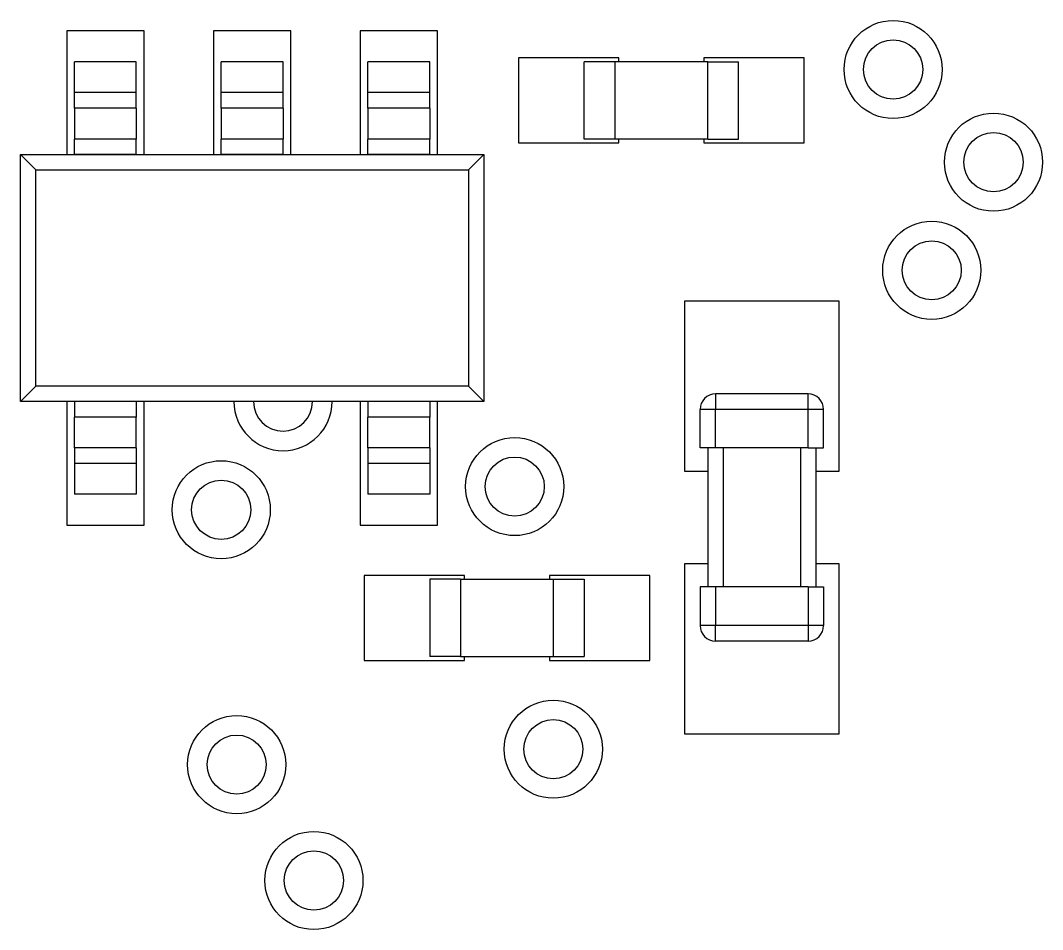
# Model space of a CAD drawing. Extents: x 68 to 194, y 85 to 140.
# Drawn here: x 92.28 to 98.9, y 101.58 to 107.47 of the extents above; entities that cross this region are included whole.
import ezdxf

# ---------------------------------------------------------------- set-up
doc = ezdxf.new("R2010")
doc.units = 0
doc.layers.add('View004', color=7, linetype='CONTINUOUS')

msp = doc.modelspace()

# ---------------------------------------------------------------- linework, layer by layer
at = {"layer": 'View004'}
for p, q in [((92.5833, 107.4), (92.5833, 106.6)), ((93.0833, 107.4), (92.5833, 107.4)), ((92.5833, 107.4), (92.5833, 106.6)), ((93.0833, 107.4), (92.5833, 107.4)), ((93.0833, 106.6), (93.0833, 107.4)), ((93.0833, 106.6), (93.0833, 107.4)), ((93.5333, 107.4), (93.5333, 106.6)), ((94.0333, 107.4), (93.5333, 107.4)), ((93.5333, 107.4), (93.5333, 106.6)), ((94.0333, 107.4), (93.5333, 107.4)), ((94.0333, 106.6), (94.0333, 107.4)), ((94.0333, 106.6), (94.0333, 107.4)), ((94.4833, 107.4), (94.4833, 106.6)), ((94.9833, 107.4), (94.4833, 107.4)), ((94.4833, 107.4), (94.4833, 106.6)), ((94.9833, 107.4), (94.4833, 107.4)), ((94.9833, 106.6), (94.9833, 107.4)), ((94.9833, 106.6), (94.9833, 107.4)), ((96.1583, 107.225), (95.5083, 107.225)), ((95.5083, 107.225), (95.5083, 106.675)), ((96.1583, 107.225), (95.5083, 107.225)), ((95.5083, 107.225), (95.5083, 106.675)), ((96.1583, 107.2), (96.1583, 107.225)), ((96.1583, 107.2), (96.1583, 107.225)), ((97.3583, 107.225), (96.7083, 107.225)), ((96.7083, 107.225), (96.7083, 107.2)), ((97.3583, 107.225), (96.7083, 107.225)), ((96.7083, 107.225), (96.7083, 107.2)), ((97.3583, 106.675), (97.3583, 107.225)), ((97.3583, 106.675), (97.3583, 107.225)), ((92.6333, 107), (92.6333, 107.2)), ((93.0333, 107.2), (92.6333, 107.2)), ((92.6333, 107), (92.6333, 107.2)), ((93.0333, 107.2), (92.6333, 107.2)), ((93.0333, 107), (93.0333, 107.2)), ((93.0333, 107), (93.0333, 107.2)), ((93.5833, 107), (93.5833, 107.2)), ((93.9833, 107.2), (93.5833, 107.2)), ((93.5833, 107), (93.5833, 107.2)), ((93.9833, 107.2), (93.5833, 107.2)), ((93.9833, 107), (93.9833, 107.2)), ((93.9833, 107), (93.9833, 107.2)), ((94.5333, 107), (94.5333, 107.2)), ((94.9333, 107.2), (94.5333, 107.2)), ((94.5333, 107), (94.5333, 107.2)), ((94.9333, 107.2), (94.5333, 107.2)), ((94.9333, 107), (94.9333, 107.2)), ((94.9333, 107), (94.9333, 107.2)), ((96.1333, 107.2), (95.9333, 107.2)), ((95.9333, 106.7), (95.9333, 107.2)), ((96.1333, 107.2), (95.9333, 107.2)), ((95.9333, 106.7), (95.9333, 107.2)), ((96.1333, 106.7), (96.1333, 107.2)), ((96.7333, 107.2), (96.1333, 107.2)), ((96.1333, 106.7), (96.1333, 107.2)), ((96.1333, 106.7), (96.1333, 107.2)), ((96.7333, 107.2), (96.1333, 107.2)), ((96.1333, 106.7), (96.1333, 107.2)), ((96.7333, 106.7), (96.7333, 107.2)), ((96.7333, 107.2), (96.9333, 107.2)), ((96.7333, 106.7), (96.7333, 107.2)), ((96.7333, 106.7), (96.7333, 107.2)), ((96.7333, 107.2), (96.9333, 107.2)), ((96.7333, 106.7), (96.7333, 107.2)), ((96.9333, 106.7), (96.9333, 107.2)), ((96.9333, 106.7), (96.9333, 107.2)), ((93.0333, 107), (92.6333, 107)), ((93.0333, 107), (92.6333, 107)), ((93.9833, 107), (93.5833, 107)), ((93.9833, 107), (93.5833, 107)), ((94.9333, 107), (94.5333, 107)), ((94.9333, 107), (94.5333, 107)), ((93.0333, 106.9), (92.6333, 106.9)), ((93.0333, 106.9), (92.6333, 106.9)), ((93.9833, 106.9), (93.5833, 106.9)), ((93.9833, 106.9), (93.5833, 106.9)), ((94.9333, 106.9), (94.5333, 106.9)), ((94.9333, 106.9), (94.5333, 106.9)), ((92.6333, 106.6), (92.6333, 106.7)), ((92.6333, 106.6), (92.6333, 106.7)), ((93.0333, 106.7), (92.6333, 106.7)), ((93.0333, 106.7), (92.6333, 106.7)), ((93.0333, 106.6), (93.0333, 106.7)), ((93.0333, 106.6), (93.0333, 106.7)), ((93.5833, 106.6), (93.5833, 106.7)), ((93.5833, 106.6), (93.5833, 106.7)), ((93.9833, 106.7), (93.5833, 106.7)), ((93.9833, 106.7), (93.5833, 106.7)), ((93.9833, 106.6), (93.9833, 106.7)), ((93.9833, 106.6), (93.9833, 106.7)), ((94.5333, 106.6), (94.5333, 106.7)), ((94.5333, 106.6), (94.5333, 106.7)), ((94.9333, 106.7), (94.5333, 106.7)), ((94.9333, 106.7), (94.5333, 106.7)), ((94.9333, 106.6), (94.9333, 106.7)), ((94.9333, 106.6), (94.9333, 106.7)), ((95.5083, 106.675), (96.1583, 106.675)), ((95.5083, 106.675), (96.1583, 106.675)), ((96.1333, 106.7), (95.9333, 106.7)), ((96.1333, 106.7), (95.9333, 106.7)), ((96.7333, 106.7), (96.1333, 106.7)), ((96.7333, 106.7), (96.1333, 106.7)), ((96.1583, 106.675), (96.1583, 106.7)), ((96.1583, 106.675), (96.1583, 106.7)), ((96.7083, 106.7), (96.7083, 106.675)), ((96.7083, 106.7), (96.7083, 106.675)), ((96.7083, 106.675), (97.3583, 106.675)), ((96.7083, 106.675), (97.3583, 106.675)), ((96.7333, 106.7), (96.9333, 106.7)), ((96.7333, 106.7), (96.9333, 106.7)), ((92.2833, 105), (92.2833, 106.6)), ((92.2833, 106.6), (95.2833, 106.6)), ((92.2833, 106.6), (92.3833, 106.5)), ((92.2833, 105), (92.2833, 106.6)), ((92.2833, 106.6), (95.2833, 106.6)), ((92.2833, 106.6), (92.3833, 106.5)), ((93.0333, 106.6), (92.6333, 106.6)), ((93.0333, 106.6), (92.6333, 106.6)), ((93.9833, 106.6), (93.5833, 106.6)), ((93.9833, 106.6), (93.5833, 106.6)), ((94.9333, 106.6), (94.5333, 106.6)), ((94.9333, 106.6), (94.5333, 106.6)), ((95.2833, 106.6), (95.1833, 106.5)), ((95.2833, 106.6), (95.1833, 106.5)), ((95.2833, 106.6), (95.2833, 105)), ((95.2833, 106.6), (95.2833, 105)), ((92.3833, 106.5), (95.1833, 106.5)), ((92.3833, 105.1), (92.3833, 106.5)), ((92.3833, 106.5), (95.1833, 106.5)), ((92.3833, 105.1), (92.3833, 106.5)), ((95.1833, 106.5), (95.1833, 105.1)), ((95.1833, 106.5), (95.1833, 105.1)), ((96.5833, 105.65), (96.5833, 104.55)), ((97.5833, 105.65), (96.5833, 105.65)), ((96.5833, 105.65), (96.5833, 104.55)), ((97.5833, 105.65), (96.5833, 105.65)), ((97.5833, 104.55), (97.5833, 105.65)), ((97.5833, 104.55), (97.5833, 105.65)), ((92.2833, 105), (92.3833, 105.1)), ((92.2833, 105), (92.3833, 105.1)), ((95.1833, 105.1), (92.3833, 105.1)), ((95.1833, 105.1), (92.3833, 105.1)), ((95.2833, 105), (95.1833, 105.1)), ((95.2833, 105), (95.1833, 105.1)), ((97.3833, 105.05), (96.7833, 105.05)), ((97.3833, 105.05), (96.7833, 105.05)), ((97.3833, 105.05), (96.7833, 105.05)), ((97.3833, 105.05), (96.7833, 105.05)), ((97.3833, 105.05), (96.7833, 105.05)), ((97.3833, 105.05), (96.7833, 105.05)), ((95.2833, 105), (92.2833, 105)), ((95.2833, 105), (92.2833, 105)), ((92.5833, 105), (92.5833, 104.2)), ((92.5833, 105), (92.5833, 104.2)), ((92.6333, 105), (92.6333, 104.9)), ((93.0333, 105), (92.6333, 105)), ((92.6333, 105), (92.6333, 104.9)), ((93.0333, 105), (92.6333, 105)), ((93.0333, 105), (93.0333, 104.9)), ((93.0333, 105), (93.0333, 104.9)), ((93.0833, 104.2), (93.0833, 105)), ((93.0833, 104.2), (93.0833, 105)), ((94.4833, 105), (94.4833, 104.2)), ((94.4833, 105), (94.4833, 104.2)), ((94.5333, 105), (94.5333, 104.9)), ((94.9333, 105), (94.5333, 105)), ((94.5333, 105), (94.5333, 104.9)), ((94.9333, 105), (94.5333, 105)), ((94.9333, 105), (94.9333, 104.9)), ((94.9333, 105), (94.9333, 104.9)), ((94.9833, 104.2), (94.9833, 105)), ((94.9833, 104.2), (94.9833, 105)), ((93.0333, 104.9), (92.6333, 104.9)), ((93.0333, 104.9), (92.6333, 104.9)), ((94.9333, 104.9), (94.5333, 104.9)), ((94.9333, 104.9), (94.5333, 104.9)), ((96.6833, 104.7), (96.6833, 104.95)), ((96.6833, 104.7), (96.6833, 104.95)), ((96.6833, 104.7), (96.6833, 104.95)), ((96.6833, 104.7), (96.6833, 104.95)), ((96.6833, 104.7), (96.6833, 104.95)), ((96.6833, 104.7), (96.6833, 104.95)), ((96.6833, 104.7), (96.6833, 104.95)), ((96.6833, 104.7), (96.6833, 104.95)), ((96.6833, 104.7), (96.6833, 104.95)), ((96.6833, 104.7), (96.6833, 104.95)), ((96.6833, 104.7), (96.6833, 104.95)), ((96.6833, 104.7), (96.6833, 104.95)), ((97.3833, 104.95), (96.7833, 104.95)), ((96.7833, 104.7), (96.7833, 104.95)), ((96.7833, 104.7), (96.7833, 104.95)), ((97.3833, 104.95), (96.7833, 104.95)), ((97.3833, 104.95), (96.7833, 104.95)), ((96.7833, 104.7), (96.7833, 104.95)), ((96.7833, 104.7), (96.7833, 104.95)), ((97.3833, 104.95), (96.7833, 104.95)), ((97.3833, 104.95), (96.7833, 104.95)), ((96.7833, 104.7), (96.7833, 104.95)), ((97.3833, 104.95), (96.7833, 104.95)), ((96.7833, 104.7), (96.7833, 104.95)), ((97.3833, 104.7), (97.3833, 104.95)), ((97.3833, 104.7), (97.3833, 104.95)), ((97.3833, 104.7), (97.3833, 104.95)), ((97.3833, 104.7), (97.3833, 104.95)), ((97.3833, 104.7), (97.3833, 104.95)), ((97.3833, 104.7), (97.3833, 104.95)), ((97.4833, 104.7), (97.4833, 104.95)), ((97.4833, 104.7), (97.4833, 104.95)), ((97.4833, 104.7), (97.4833, 104.95)), ((97.4833, 104.7), (97.4833, 104.95)), ((97.4833, 104.7), (97.4833, 104.95)), ((97.4833, 104.7), (97.4833, 104.95)), ((93.0333, 104.7), (92.6333, 104.7)), ((93.0333, 104.7), (92.6333, 104.7)), ((93.0333, 104.7), (92.6333, 104.7)), ((93.0333, 104.7), (92.6333, 104.7)), ((94.9333, 104.7), (94.5333, 104.7)), ((94.9333, 104.7), (94.5333, 104.7)), ((94.9333, 104.7), (94.5333, 104.7)), ((94.9333, 104.7), (94.5333, 104.7)), ((96.7333, 104.7), (96.7333, 103.8)), ((96.7333, 104.7), (96.7333, 103.8)), ((96.7333, 104.7), (96.7333, 103.8)), ((96.7333, 104.7), (96.7333, 103.8)), ((97.3833, 104.7), (96.7833, 104.7)), ((97.3833, 104.7), (96.7833, 104.7)), ((97.3833, 104.7), (96.7833, 104.7)), ((97.3833, 104.7), (96.7833, 104.7)), ((97.3833, 104.7), (96.7833, 104.7)), ((97.3833, 104.7), (96.7833, 104.7)), ((96.8333, 104.7), (96.8333, 103.8)), ((96.8333, 104.7), (96.8333, 103.8)), ((97.3333, 104.7), (97.3333, 103.8)), ((97.3333, 104.7), (97.3333, 103.8)), ((97.4333, 104.7), (97.4333, 103.8)), ((97.4333, 104.7), (97.4333, 103.8)), ((97.4333, 104.7), (97.4333, 103.8)), ((97.4333, 104.7), (97.4333, 103.8)), ((92.6333, 104.6), (92.6333, 104.4)), ((92.6333, 104.6), (92.6333, 104.4)), ((93.0333, 104.6), (92.6333, 104.6)), ((93.0333, 104.6), (92.6333, 104.6)), ((93.0333, 104.6), (93.0333, 104.4)), ((93.0333, 104.6), (93.0333, 104.4)), ((94.5333, 104.6), (94.5333, 104.4)), ((94.5333, 104.6), (94.5333, 104.4)), ((94.9333, 104.6), (94.5333, 104.6)), ((94.9333, 104.6), (94.5333, 104.6)), ((94.9333, 104.6), (94.9333, 104.4)), ((94.9333, 104.6), (94.9333, 104.4)), ((96.5833, 104.55), (96.7333, 104.55)), ((96.5833, 104.55), (96.7333, 104.55)), ((97.4333, 104.55), (97.5833, 104.55)), ((97.4333, 104.55), (97.5833, 104.55)), ((93.0333, 104.4), (92.6333, 104.4)), ((93.0333, 104.4), (92.6333, 104.4)), ((94.9333, 104.4), (94.5333, 104.4)), ((94.9333, 104.4), (94.5333, 104.4)), ((92.5833, 104.2), (93.0833, 104.2)), ((92.5833, 104.2), (93.0833, 104.2)), ((94.4833, 104.2), (94.9833, 104.2)), ((94.4833, 104.2), (94.9833, 104.2)), ((96.5833, 103.95), (96.5833, 102.85)), ((96.7333, 103.95), (96.5833, 103.95)), ((96.5833, 103.95), (96.5833, 102.85)), ((96.7333, 103.95), (96.5833, 103.95)), ((97.5833, 103.95), (97.4333, 103.95)), ((97.5833, 103.95), (97.4333, 103.95)), ((97.5833, 102.85), (97.5833, 103.95)), ((97.5833, 102.85), (97.5833, 103.95)), ((95.1583, 103.875), (94.5083, 103.875)), ((94.5083, 103.875), (94.5083, 103.325)), ((95.1583, 103.875), (94.5083, 103.875)), ((94.5083, 103.875), (94.5083, 103.325)), ((94.9333, 103.85), (94.9333, 103.35)), ((95.1333, 103.85), (94.9333, 103.85)), ((94.9333, 103.85), (94.9333, 103.35)), ((95.1333, 103.85), (94.9333, 103.85)), ((95.1333, 103.85), (95.1333, 103.35)), ((95.1333, 103.85), (95.1333, 103.35)), ((95.1333, 103.85), (95.7333, 103.85)), ((95.1333, 103.85), (95.1333, 103.35)), ((95.1333, 103.85), (95.1333, 103.35)), ((95.1333, 103.85), (95.7333, 103.85)), ((95.1583, 103.85), (95.1583, 103.875)), ((95.1583, 103.85), (95.1583, 103.875)), ((96.3583, 103.875), (95.7083, 103.875)), ((95.7083, 103.875), (95.7083, 103.85)), ((96.3583, 103.875), (95.7083, 103.875)), ((95.7083, 103.875), (95.7083, 103.85)), ((95.7333, 103.85), (95.7333, 103.35)), ((95.7333, 103.85), (95.9333, 103.85)), ((95.7333, 103.85), (95.7333, 103.35)), ((95.7333, 103.85), (95.7333, 103.35)), ((95.7333, 103.85), (95.9333, 103.85)), ((95.7333, 103.85), (95.7333, 103.35)), ((95.9333, 103.85), (95.9333, 103.35)), ((95.9333, 103.85), (95.9333, 103.35)), ((96.3583, 103.325), (96.3583, 103.875)), ((96.3583, 103.325), (96.3583, 103.875)), ((96.6833, 103.8), (96.6833, 103.55)), ((96.6833, 103.8), (96.6833, 103.55)), ((96.6833, 103.8), (96.6833, 103.55)), ((96.6833, 103.8), (96.6833, 103.55)), ((96.6833, 103.8), (96.6833, 103.55)), ((96.6833, 103.8), (96.6833, 103.55)), ((97.3833, 103.8), (96.7833, 103.8)), ((97.3833, 103.8), (96.7833, 103.8)), ((97.3833, 103.8), (96.7833, 103.8)), ((96.7833, 103.8), (96.7833, 103.55)), ((97.3833, 103.8), (96.7833, 103.8)), ((96.7833, 103.8), (96.7833, 103.55)), ((97.3833, 103.8), (96.7833, 103.8)), ((96.7833, 103.8), (96.7833, 103.55)), ((97.3833, 103.8), (96.7833, 103.8)), ((96.7833, 103.8), (96.7833, 103.55)), ((96.7833, 103.8), (96.7833, 103.55)), ((96.7833, 103.8), (96.7833, 103.55)), ((97.3833, 103.8), (97.3833, 103.55)), ((97.3833, 103.8), (97.3833, 103.55)), ((97.3833, 103.8), (97.3833, 103.55)), ((97.3833, 103.8), (97.3833, 103.55)), ((97.3833, 103.8), (97.3833, 103.55)), ((97.3833, 103.8), (97.3833, 103.55)), ((97.4833, 103.8), (97.4833, 103.55)), ((97.4833, 103.8), (97.4833, 103.55)), ((97.4833, 103.8), (97.4833, 103.55)), ((97.4833, 103.8), (97.4833, 103.55)), ((97.4833, 103.8), (97.4833, 103.55)), ((97.4833, 103.8), (97.4833, 103.55)), ((97.4833, 103.8), (97.4833, 103.55)), ((97.4833, 103.8), (97.4833, 103.55)), ((97.4833, 103.8), (97.4833, 103.55)), ((97.4833, 103.8), (97.4833, 103.55)), ((97.4833, 103.8), (97.4833, 103.55)), ((97.4833, 103.8), (97.4833, 103.55)), ((97.3833, 103.55), (96.7833, 103.55)), ((97.3833, 103.55), (96.7833, 103.55)), ((97.3833, 103.55), (96.7833, 103.55)), ((97.3833, 103.55), (96.7833, 103.55)), ((97.3833, 103.55), (96.7833, 103.55)), ((97.3833, 103.55), (96.7833, 103.55)), ((97.3833, 103.45), (96.7833, 103.45)), ((97.3833, 103.45), (96.7833, 103.45)), ((97.3833, 103.45), (96.7833, 103.45)), ((97.3833, 103.45), (96.7833, 103.45)), ((97.3833, 103.45), (96.7833, 103.45)), ((97.3833, 103.45), (96.7833, 103.45)), ((94.5083, 103.325), (95.1583, 103.325)), ((94.5083, 103.325), (95.1583, 103.325)), ((95.1333, 103.35), (94.9333, 103.35)), ((95.1333, 103.35), (94.9333, 103.35)), ((95.1333, 103.35), (95.7333, 103.35)), ((95.1333, 103.35), (95.7333, 103.35)), ((95.1583, 103.325), (95.1583, 103.35)), ((95.1583, 103.325), (95.1583, 103.35)), ((95.7083, 103.35), (95.7083, 103.325)), ((95.7083, 103.35), (95.7083, 103.325)), ((95.7083, 103.325), (96.3583, 103.325)), ((95.7083, 103.325), (96.3583, 103.325)), ((95.7333, 103.35), (95.9333, 103.35)), ((95.7333, 103.35), (95.9333, 103.35)), ((96.5833, 102.85), (97.5833, 102.85)), ((96.5833, 102.85), (97.5833, 102.85))]:
    msp.add_line(p, q, dxfattribs=at)
for centre, radius in [((97.9333, 107.15), 0.3175), ((97.9333, 107.15), 0.3175), ((97.9333, 107.15), 0.1915), ((97.9333, 107.15), 0.1915), ((98.5833, 106.55), 0.3175), ((98.5833, 106.55), 0.3175), ((98.5833, 106.55), 0.1915), ((98.5833, 106.55), 0.1915), ((98.1833, 105.85), 0.3175), ((98.1833, 105.85), 0.3175), ((98.1833, 105.85), 0.1915), ((98.1833, 105.85), 0.1915), ((95.4833, 104.45), 0.3175), ((95.4833, 104.45), 0.3175), ((95.4833, 104.45), 0.1915), ((95.4833, 104.45), 0.1915), ((93.5833, 104.3), 0.3175), ((93.5833, 104.3), 0.3175), ((93.5833, 104.3), 0.1915), ((93.5833, 104.3), 0.1915), ((95.7333, 102.75), 0.3175), ((95.7333, 102.75), 0.3175), ((93.6833, 102.65), 0.3175), ((93.6833, 102.65), 0.3175), ((95.7333, 102.75), 0.1915), ((95.7333, 102.75), 0.1915), ((93.6833, 102.65), 0.1915), ((93.6833, 102.65), 0.1915), ((94.1833, 101.9), 0.3175), ((94.1833, 101.9), 0.3175), ((94.1833, 101.9), 0.1915), ((94.1833, 101.9), 0.1915)]:
    msp.add_circle(centre, radius, dxfattribs=at)
for centre, radius, start, end in [((96.7833, 104.95), 0.1, 90, 180), ((96.7833, 104.95), 0.1, 90, 180), ((96.7833, 104.95), 0.1, 90, 180), ((96.7833, 104.95), 0.1, 90, 180), ((96.7833, 104.95), 0.1, 90, -180), ((96.7833, 104.95), 0.1, 90, -180), ((96.7833, 104.95), 0.1, 90, -180), ((96.7833, 104.95), 0.1, 90, -180), ((96.7833, 104.95), 0.1, 90, 180), ((96.7833, 104.95), 0.1, 90, 180), ((97.3833, 104.95), 0.1, 0, 90), ((97.3833, 104.95), 0.1, 0, 90), ((97.3833, 104.95), 0.1, 0, 90), ((97.3833, 104.95), 0.1, 0, 90), ((97.3833, 104.95), 0.1, 0, 90), ((97.3833, 104.95), 0.1, 0, 90), ((97.3833, 104.95), 0.1, 0, 90), ((97.3833, 104.95), 0.1, 0, 90), ((97.3833, 104.95), 0.1, 0, 90), ((97.3833, 104.95), 0.1, 0, 90), ((93.9833, 105), 0.3175, 180, 0), ((93.9833, 105), 0.3175, 180, 0), ((93.9833, 105), 0.1915, 180, 0), ((93.9833, 105), 0.1915, 180, 0), ((96.7833, 103.55), 0.1, 180, -90), ((96.7833, 103.55), 0.1, 180, -90), ((96.7833, 103.55), 0.1, 180, -90), ((96.7833, 103.55), 0.1, 180, -90), ((96.7833, 103.55), 0.1, 180, -90), ((96.7833, 103.55), 0.1, 180, -90), ((96.7833, 103.55), 0.1, 180, -90), ((96.7833, 103.55), 0.1, 180, -90), ((96.7833, 103.55), 0.1, 180, -90), ((96.7833, 103.55), 0.1, 180, -90), ((96.7833, 103.55), 0.1, 180, -90), ((96.7833, 103.55), 0.1, 180, -90), ((96.7833, 103.55), 0.1, 180, -90), ((96.7833, 103.55), 0.1, 180, -90), ((97.3833, 103.55), 0.1, -90, 0), ((97.3833, 103.55), 0.1, -90, 0), ((97.3833, 103.55), 0.1, -90, 0), ((97.3833, 103.55), 0.1, -90, 0), ((97.3833, 103.55), 0.1, -90, 0), ((97.3833, 103.55), 0.1, -90, 0), ((97.3833, 103.55), 0.1, -90, 0), ((97.3833, 103.55), 0.1, -90, 0), ((97.3833, 103.55), 0.1, -90, 0), ((97.3833, 103.55), 0.1, -90, 0)]:
    msp.add_arc(centre, radius, start, end, dxfattribs=at)
for points in [[(92.6333, 106.9), (92.6333, 106.899), (92.6333, 106.947), (92.6333, 107)], [(92.6333, 106.9), (92.6333, 106.899), (92.6333, 106.947), (92.6333, 107)], [(93.0333, 106.9), (93.0333, 106.899), (93.0333, 106.947), (93.0333, 107)], [(93.0333, 106.9), (93.0333, 106.899), (93.0333, 106.947), (93.0333, 107)], [(93.5833, 106.9), (93.5833, 106.899), (93.5833, 106.947), (93.5833, 107)], [(93.5833, 106.9), (93.5833, 106.899), (93.5833, 106.947), (93.5833, 107)], [(93.9833, 106.9), (93.9833, 106.899), (93.9833, 106.947), (93.9833, 107)], [(93.9833, 106.9), (93.9833, 106.899), (93.9833, 106.947), (93.9833, 107)], [(94.5333, 106.9), (94.5333, 106.899), (94.5333, 106.947), (94.5333, 107)], [(94.5333, 106.9), (94.5333, 106.899), (94.5333, 106.947), (94.5333, 107)], [(94.9333, 106.9), (94.9333, 106.899), (94.9333, 106.947), (94.9333, 107)], [(94.9333, 106.9), (94.9333, 106.899), (94.9333, 106.947), (94.9333, 107)], [(92.6333, 106.9), (92.6333, 106.902), (92.6333, 106.807), (92.6333, 106.7)], [(92.6333, 106.9), (92.6333, 106.902), (92.6333, 106.807), (92.6333, 106.7)], [(93.0333, 106.9), (93.0333, 106.902), (93.0333, 106.807), (93.0333, 106.7)], [(93.0333, 106.9), (93.0333, 106.902), (93.0333, 106.807), (93.0333, 106.7)], [(93.5833, 106.9), (93.5833, 106.902), (93.5833, 106.807), (93.5833, 106.7)], [(93.5833, 106.9), (93.5833, 106.902), (93.5833, 106.807), (93.5833, 106.7)], [(93.9833, 106.9), (93.9833, 106.902), (93.9833, 106.807), (93.9833, 106.7)], [(93.9833, 106.9), (93.9833, 106.902), (93.9833, 106.807), (93.9833, 106.7)], [(94.5333, 106.9), (94.5333, 106.902), (94.5333, 106.807), (94.5333, 106.7)], [(94.5333, 106.9), (94.5333, 106.902), (94.5333, 106.807), (94.5333, 106.7)], [(94.9333, 106.9), (94.9333, 106.902), (94.9333, 106.807), (94.9333, 106.7)], [(94.9333, 106.9), (94.9333, 106.902), (94.9333, 106.807), (94.9333, 106.7)], [(96.7833, 105.05), (96.7833, 105.051), (96.7833, 105.003), (96.7833, 104.95)], [(96.7833, 105.05), (96.7833, 105.051), (96.7833, 105.003), (96.7833, 104.95)], [(96.7833, 105.05), (96.7833, 105.051), (96.7833, 105.003), (96.7833, 104.95)], [(96.7833, 105.05), (96.7833, 105.051), (96.7833, 105.003), (96.7833, 104.95)], [(96.7833, 105.05), (96.7833, 105.051), (96.7833, 105.003), (96.7833, 104.95)], [(96.7833, 105.05), (96.7833, 105.051), (96.7833, 105.003), (96.7833, 104.95)], [(97.3833, 104.95), (97.3833, 105.003), (97.3833, 105.051), (97.3833, 105.05)], [(97.3833, 104.95), (97.3833, 105.003), (97.3833, 105.051), (97.3833, 105.05)], [(97.3833, 104.95), (97.3833, 105.003), (97.3833, 105.051), (97.3833, 105.05)], [(97.3833, 104.95), (97.3833, 105.003), (97.3833, 105.051), (97.3833, 105.05)], [(97.3833, 104.95), (97.3833, 105.003), (97.3833, 105.051), (97.3833, 105.05)], [(97.3833, 104.95), (97.3833, 105.003), (97.3833, 105.051), (97.3833, 105.05)], [(92.6333, 104.7), (92.6333, 104.698), (92.6333, 104.793), (92.6333, 104.9)], [(92.6333, 104.7), (92.6333, 104.698), (92.6333, 104.793), (92.6333, 104.9)], [(93.0333, 104.7), (93.0333, 104.698), (93.0333, 104.793), (93.0333, 104.9)], [(93.0333, 104.7), (93.0333, 104.698), (93.0333, 104.793), (93.0333, 104.9)], [(94.5333, 104.7), (94.5333, 104.698), (94.5333, 104.793), (94.5333, 104.9)], [(94.5333, 104.7), (94.5333, 104.698), (94.5333, 104.793), (94.5333, 104.9)], [(94.9333, 104.7), (94.9333, 104.698), (94.9333, 104.793), (94.9333, 104.9)], [(94.9333, 104.7), (94.9333, 104.698), (94.9333, 104.793), (94.9333, 104.9)], [(96.7833, 104.95), (96.7299, 104.95), (96.6822, 104.95), (96.6833, 104.95)], [(96.7833, 104.95), (96.7299, 104.95), (96.6822, 104.95), (96.6833, 104.95)], [(96.7833, 104.95), (96.7299, 104.95), (96.6822, 104.95), (96.6833, 104.95)], [(96.7833, 104.95), (96.7299, 104.95), (96.6822, 104.95), (96.6833, 104.95)], [(96.7833, 104.95), (96.7299, 104.95), (96.6822, 104.95), (96.6833, 104.95)], [(96.7833, 104.95), (96.7299, 104.95), (96.6822, 104.95), (96.6833, 104.95)], [(97.4833, 104.95), (97.4845, 104.95), (97.4368, 104.95), (97.3833, 104.95)], [(97.4833, 104.95), (97.4845, 104.95), (97.4368, 104.95), (97.3833, 104.95)], [(97.4833, 104.95), (97.4845, 104.95), (97.4368, 104.95), (97.3833, 104.95)], [(97.4833, 104.95), (97.4845, 104.95), (97.4368, 104.95), (97.3833, 104.95)], [(97.4833, 104.95), (97.4845, 104.95), (97.4368, 104.95), (97.3833, 104.95)], [(97.4833, 104.95), (97.4845, 104.95), (97.4368, 104.95), (97.3833, 104.95)], [(92.6333, 104.7), (92.6333, 104.701), (92.6333, 104.653), (92.6333, 104.6)], [(92.6333, 104.7), (92.6333, 104.701), (92.6333, 104.653), (92.6333, 104.6)], [(93.0333, 104.7), (93.0333, 104.701), (93.0333, 104.653), (93.0333, 104.6)], [(93.0333, 104.7), (93.0333, 104.701), (93.0333, 104.653), (93.0333, 104.6)], [(94.5333, 104.7), (94.5333, 104.701), (94.5333, 104.653), (94.5333, 104.6)], [(94.5333, 104.7), (94.5333, 104.701), (94.5333, 104.653), (94.5333, 104.6)], [(94.9333, 104.7), (94.9333, 104.701), (94.9333, 104.653), (94.9333, 104.6)], [(94.9333, 104.7), (94.9333, 104.701), (94.9333, 104.653), (94.9333, 104.6)], [(96.7833, 104.7), (96.7299, 104.7), (96.6822, 104.7), (96.6833, 104.7)], [(96.7833, 104.7), (96.7299, 104.7), (96.6822, 104.7), (96.6833, 104.7)], [(96.7833, 104.7), (96.7299, 104.7), (96.6822, 104.7), (96.6833, 104.7)], [(96.7833, 104.7), (96.7299, 104.7), (96.6822, 104.7), (96.6833, 104.7)], [(96.7833, 104.7), (96.7299, 104.7), (96.6822, 104.7), (96.6833, 104.7)], [(96.7833, 104.7), (96.7299, 104.7), (96.6822, 104.7), (96.6833, 104.7)], [(97.3833, 104.7), (97.4368, 104.7), (97.4845, 104.7), (97.4833, 104.7)], [(97.3833, 104.7), (97.4368, 104.7), (97.4845, 104.7), (97.4833, 104.7)], [(97.3833, 104.7), (97.4368, 104.7), (97.4845, 104.7), (97.4833, 104.7)], [(97.3833, 104.7), (97.4368, 104.7), (97.4845, 104.7), (97.4833, 104.7)], [(97.3833, 104.7), (97.4368, 104.7), (97.4845, 104.7), (97.4833, 104.7)], [(97.3833, 104.7), (97.4368, 104.7), (97.4845, 104.7), (97.4833, 104.7)], [(96.7833, 103.8), (96.7299, 103.8), (96.6822, 103.8), (96.6833, 103.8)], [(96.7833, 103.8), (96.7299, 103.8), (96.6822, 103.8), (96.6833, 103.8)], [(96.7833, 103.8), (96.7299, 103.8), (96.6822, 103.8), (96.6833, 103.8)], [(96.7833, 103.8), (96.7299, 103.8), (96.6822, 103.8), (96.6833, 103.8)], [(96.7833, 103.8), (96.7299, 103.8), (96.6822, 103.8), (96.6833, 103.8)], [(96.7833, 103.8), (96.7299, 103.8), (96.6822, 103.8), (96.6833, 103.8)], [(97.3833, 103.8), (97.4368, 103.8), (97.4845, 103.8), (97.4833, 103.8)], [(97.3833, 103.8), (97.4368, 103.8), (97.4845, 103.8), (97.4833, 103.8)], [(97.3833, 103.8), (97.4368, 103.8), (97.4845, 103.8), (97.4833, 103.8)], [(97.3833, 103.8), (97.4368, 103.8), (97.4845, 103.8), (97.4833, 103.8)], [(97.3833, 103.8), (97.4368, 103.8), (97.4845, 103.8), (97.4833, 103.8)], [(97.3833, 103.8), (97.4368, 103.8), (97.4845, 103.8), (97.4833, 103.8)], [(96.7833, 103.55), (96.7299, 103.55), (96.6822, 103.55), (96.6833, 103.55)], [(96.7833, 103.55), (96.7299, 103.55), (96.6822, 103.55), (96.6833, 103.55)], [(96.7833, 103.55), (96.7299, 103.55), (96.6822, 103.55), (96.6833, 103.55)], [(96.7833, 103.55), (96.7299, 103.55), (96.6822, 103.55), (96.6833, 103.55)], [(96.7833, 103.55), (96.7299, 103.55), (96.6822, 103.55), (96.6833, 103.55)], [(96.7833, 103.55), (96.7299, 103.55), (96.6822, 103.55), (96.6833, 103.55)], [(96.7833, 103.45), (96.7833, 103.449), (96.7833, 103.497), (96.7833, 103.55)], [(96.7833, 103.45), (96.7833, 103.449), (96.7833, 103.497), (96.7833, 103.55)], [(96.7833, 103.45), (96.7833, 103.449), (96.7833, 103.497), (96.7833, 103.55)], [(96.7833, 103.45), (96.7833, 103.449), (96.7833, 103.497), (96.7833, 103.55)], [(96.7833, 103.45), (96.7833, 103.449), (96.7833, 103.497), (96.7833, 103.55)], [(96.7833, 103.45), (96.7833, 103.449), (96.7833, 103.497), (96.7833, 103.55)], [(97.4833, 103.55), (97.4845, 103.55), (97.4368, 103.55), (97.3833, 103.55)], [(97.3833, 103.55), (97.3833, 103.497), (97.3833, 103.449), (97.3833, 103.45)], [(97.3833, 103.55), (97.3833, 103.497), (97.3833, 103.449), (97.3833, 103.45)], [(97.4833, 103.55), (97.4845, 103.55), (97.4368, 103.55), (97.3833, 103.55)], [(97.4833, 103.55), (97.4845, 103.55), (97.4368, 103.55), (97.3833, 103.55)], [(97.3833, 103.55), (97.3833, 103.497), (97.3833, 103.449), (97.3833, 103.45)], [(97.3833, 103.55), (97.3833, 103.497), (97.3833, 103.449), (97.3833, 103.45)], [(97.4833, 103.55), (97.4845, 103.55), (97.4368, 103.55), (97.3833, 103.55)], [(97.4833, 103.55), (97.4845, 103.55), (97.4368, 103.55), (97.3833, 103.55)], [(97.3833, 103.55), (97.3833, 103.497), (97.3833, 103.449), (97.3833, 103.45)], [(97.4833, 103.55), (97.4845, 103.55), (97.4368, 103.55), (97.3833, 103.55)], [(97.3833, 103.55), (97.3833, 103.497), (97.3833, 103.449), (97.3833, 103.45)]]:
    msp.add_open_spline(points, degree=3, dxfattribs=at)

doc.saveas('drawing.dxf')
